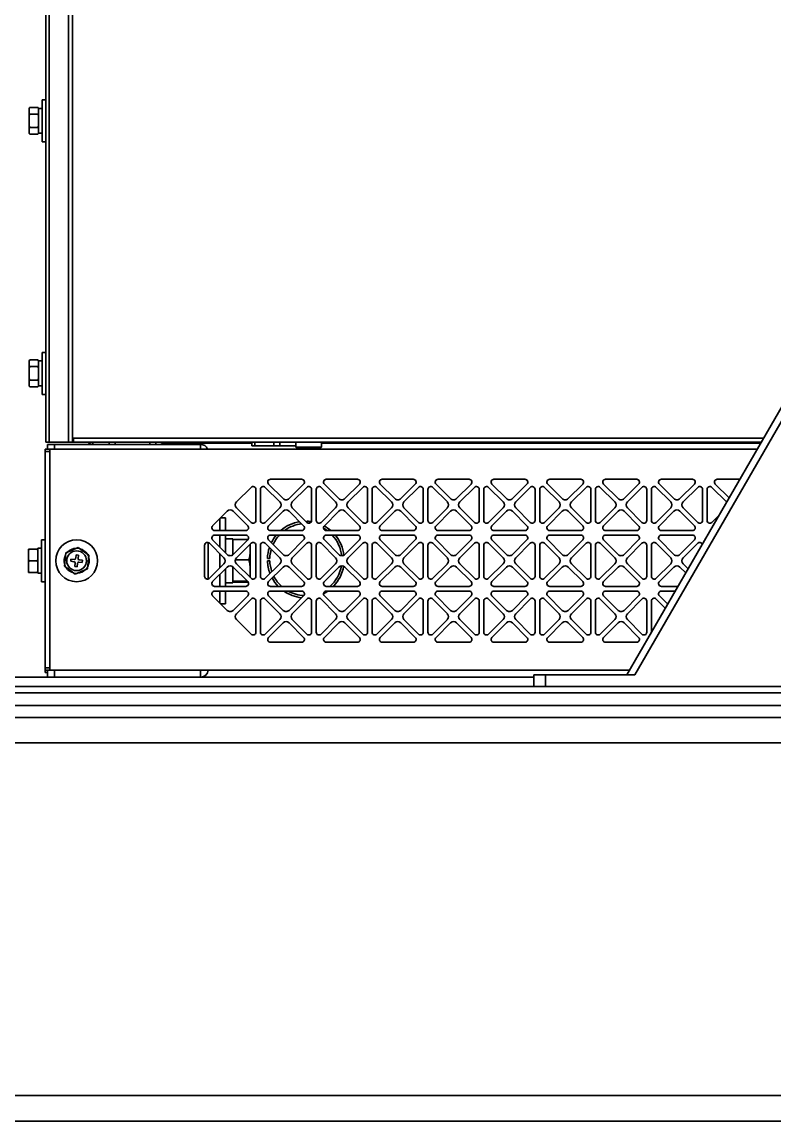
# Model space of a CAD drawing. Header units: millimetres. Extents: x 32496 to 166256, y 3504 to 23939.
# Drawn here: x 102213.8 to 102537, y 19902.3 to 20374.5 of the extents above; entities that cross this region are included whole.
import ezdxf

# ---------------------------------------------------------------- set-up
doc = ezdxf.new("R2010")
doc.units = ezdxf.units.MM
doc.layers.get('0').update_dxf_attribs({"lineweight": 35})

# ---------------------------------------------------------------- blocks, each defined once
blk = doc.blocks.new('8-1250')
at = {"linetype": 'Continuous'}
for p, q in [((2270.87, -34566.29), (2270.87, -32553.29)), ((2272.57, -32553.29), (2272.57, -34566.29)), ((2262.57, -33570.79), (2262.57, -34566.29)), ((3010.87, -33800.26), (2510.87, -34666.29)), ((3010.87, -33806.26), (2514.34, -34666.29)), ((2261.17, -34425.64), (2261.17, -34180.91)), ((2261.17, -34419.29), (2259.57, -34419.29)), ((2259.57, -34419.29), (2259.57, -34437.29)), ((2253.97, -34422.82), (2254.24, -34422.54)), ((2253.97, -34433.76), (2253.97, -34422.82)), ((2254.27, -34422.52), (2254.24, -34422.54)), ((2257.67, -34422.52), (2254.27, -34422.52)), ((2257.67, -34422.52), (2257.7, -34422.54)), ((2257.97, -34422.82), (2257.7, -34422.54)), ((2257.97, -34433.76), (2257.97, -34422.82)), ((2259.57, -34422.94), (2257.97, -34422.94)), ((2257.67, -34425.36), (2254.27, -34425.36)), ((2261.17, -34430.91), (2261.17, -34425.64)), ((2253.97, -34433.76), (2254.24, -34434.03)), ((2257.67, -34431.13), (2254.27, -34431.13)), ((2257.67, -34434.06), (2254.27, -34434.06)), ((2257.97, -34433.76), (2257.7, -34434.03)), ((2259.57, -34433.64), (2257.97, -34433.64)), ((2261.17, -34566.29), (2261.17, -34430.91)), ((2261.17, -34437.29), (2259.57, -34437.29)), ((2261.17, -34527.79), (2259.57, -34527.79)), ((2259.57, -34527.79), (2259.57, -34545.79)), ((2253.97, -34531.32), (2254.24, -34531.04)), ((2253.97, -34542.26), (2253.97, -34531.32)), ((2254.27, -34531.02), (2254.24, -34531.04)), ((2257.67, -34531.02), (2254.27, -34531.02)), ((2257.67, -34531.02), (2257.7, -34531.04)), ((2257.97, -34531.32), (2257.7, -34531.04)), ((2257.97, -34542.26), (2257.97, -34531.32)), ((2259.57, -34531.44), (2257.97, -34531.44)), ((2257.67, -34533.86), (2254.27, -34533.86)), ((2253.97, -34542.26), (2254.24, -34542.53)), ((2257.67, -34539.63), (2254.27, -34539.63)), ((2257.67, -34542.56), (2254.27, -34542.56)), ((2257.97, -34542.26), (2257.7, -34542.53)), ((2259.57, -34542.14), (2257.97, -34542.14)), ((2261.17, -34545.79), (2259.57, -34545.79)), ((2261.17, -34566.29), (2270.87, -34566.29)), ((2270.87, -34566.29), (2568.61, -34566.29)), ((2273.07, -34564.59), (2569.59, -34564.59)), ((2273.07, -34566.29), (2273.07, -34564.59)), ((2281.37, -34566.29), (2281.37, -34567.29)), ((2288.37, -34567.29), (2288.37, -34566.29)), ((2290.87, -34567.29), (2290.87, -34566.29)), ((2305.87, -34567.29), (2305.87, -34566.29)), ((2308.37, -34567.29), (2308.37, -34566.29)), ((2310.87, -34566.29), (2310.87, -34566.79)), ((2349.71, -34566.79), (2310.87, -34566.79)), ((2349.71, -34567.86), (2349.71, -34566.29)), ((2351.02, -34567.86), (2351.02, -34566.29)), ((2359.05, -34567.86), (2359.05, -34566.29)), ((2361.69, -34567.86), (2361.69, -34566.29)), ((2368.55, -34566.29), (2368.55, -34568.49)), ((2379.6, -34566.29), (2379.6, -34568.49)), ((2568.32, -34566.79), (2379.6, -34566.79)), ((2260.87, -34569.29), (2566.88, -34569.29)), ((2260.87, -34664.29), (2260.87, -34569.29)), ((2262.87, -34570.29), (2260.87, -34570.29)), ((2327.67, -34567.29), (2261.87, -34567.29)), ((2261.87, -34569.29), (2261.87, -34567.29)), ((2262.87, -34569.29), (2262.87, -34570.29)), ((2262.87, -34570.29), (2262.87, -34663.29)), ((2264.87, -34567.29), (2264.87, -34569.29)), ((2327.67, -34569.29), (2327.67, -34567.29)), ((2349.71, -34567.86), (2368.55, -34567.86)), ((2368.55, -34568.49), (2379.6, -34568.49)), ((2368.85, -34568.79), (2368.55, -34568.49)), ((2368.85, -34568.79), (2379.3, -34568.79)), ((2379.3, -34568.79), (2379.6, -34568.49)), ((2356.83, -34584.34), (2363.1, -34590.6)), ((2371.06, -34582.29), (2357.68, -34582.29)), ((2365.65, -34590.6), (2371.91, -34584.34)), ((2380.83, -34584.34), (2387.1, -34590.6)), ((2395.06, -34582.29), (2381.68, -34582.29)), ((2389.65, -34590.6), (2395.91, -34584.34)), ((2404.83, -34584.34), (2411.1, -34590.6)), ((2419.06, -34582.29), (2405.68, -34582.29)), ((2413.65, -34590.6), (2419.91, -34584.34)), ((2428.83, -34584.34), (2435.1, -34590.6)), ((2443.06, -34582.29), (2429.68, -34582.29)), ((2437.65, -34590.6), (2443.91, -34584.34)), ((2452.83, -34584.34), (2459.1, -34590.6)), ((2467.06, -34582.29), (2453.68, -34582.29)), ((2461.65, -34590.6), (2467.91, -34584.34)), ((2476.83, -34584.34), (2483.1, -34590.6)), ((2491.06, -34582.29), (2477.68, -34582.29)), ((2485.65, -34590.6), (2491.91, -34584.34)), ((2500.83, -34584.34), (2507.1, -34590.6)), ((2515.06, -34582.29), (2501.68, -34582.29)), ((2509.65, -34590.6), (2515.91, -34584.34)), ((2524.83, -34584.34), (2531.1, -34590.6)), ((2539.06, -34582.29), (2525.68, -34582.29)), ((2533.65, -34590.6), (2539.91, -34584.34)), ((2548.83, -34584.34), (2554.76, -34590.27)), ((2559.37, -34582.29), (2549.68, -34582.29)), ((2349.32, -34585.75), (2343.06, -34592.02)), ((2351.37, -34599.98), (2351.37, -34586.6)), ((2353.37, -34586.6), (2353.37, -34599.98)), ((2361.69, -34592.02), (2355.42, -34585.75)), ((2373.32, -34585.75), (2367.06, -34592.02)), ((2375.37, -34599.98), (2375.37, -34586.6)), ((2377.37, -34586.6), (2377.37, -34599.98)), ((2385.69, -34592.02), (2379.42, -34585.75)), ((2397.32, -34585.75), (2391.06, -34592.02)), ((2399.37, -34599.98), (2399.37, -34586.6)), ((2401.37, -34586.6), (2401.37, -34599.98)), ((2409.69, -34592.02), (2403.42, -34585.75)), ((2421.32, -34585.75), (2415.06, -34592.02)), ((2423.37, -34599.98), (2423.37, -34586.6)), ((2425.37, -34586.6), (2425.37, -34599.98)), ((2433.69, -34592.02), (2427.42, -34585.75)), ((2445.32, -34585.75), (2439.06, -34592.02)), ((2447.37, -34599.98), (2447.37, -34586.6)), ((2449.37, -34586.6), (2449.37, -34599.98)), ((2457.69, -34592.02), (2451.42, -34585.75)), ((2469.32, -34585.75), (2463.06, -34592.02)), ((2471.37, -34599.98), (2471.37, -34586.6)), ((2473.37, -34586.6), (2473.37, -34599.98)), ((2481.69, -34592.02), (2475.42, -34585.75)), ((2493.32, -34585.75), (2487.06, -34592.02)), ((2495.37, -34599.98), (2495.37, -34586.6)), ((2497.37, -34586.6), (2497.37, -34599.98)), ((2505.69, -34592.02), (2499.42, -34585.75)), ((2517.32, -34585.75), (2511.06, -34592.02)), ((2519.37, -34599.98), (2519.37, -34586.6)), ((2521.37, -34586.6), (2521.37, -34599.98)), ((2529.69, -34592.02), (2523.42, -34585.75)), ((2541.32, -34585.75), (2535.06, -34592.02)), ((2543.37, -34599.98), (2543.37, -34586.6)), ((2545.37, -34586.6), (2545.37, -34599.98)), ((2553.69, -34592.02), (2547.42, -34585.75)), ((2343.06, -34594.56), (2349.32, -34600.83)), ((2355.42, -34600.83), (2361.69, -34594.56)), ((2367.06, -34594.56), (2373.32, -34600.83)), ((2379.42, -34600.83), (2385.69, -34594.56)), ((2391.06, -34594.56), (2397.32, -34600.83)), ((2403.42, -34600.83), (2409.69, -34594.56)), ((2415.06, -34594.56), (2421.32, -34600.83)), ((2427.42, -34600.83), (2433.69, -34594.56)), ((2439.06, -34594.56), (2445.32, -34600.83)), ((2451.42, -34600.83), (2457.69, -34594.56)), ((2463.06, -34594.56), (2469.32, -34600.83)), ((2475.42, -34600.83), (2481.69, -34594.56)), ((2487.06, -34594.56), (2493.32, -34600.83)), ((2499.42, -34600.83), (2505.69, -34594.56)), ((2511.06, -34594.56), (2517.32, -34600.83)), ((2523.42, -34600.83), (2529.69, -34594.56)), ((2535.06, -34594.56), (2541.32, -34600.83)), ((2339.1, -34595.98), (2332.83, -34602.24)), ((2335.87, -34599.2), (2335.87, -34604.29)), ((2338.37, -34598.79), (2336.29, -34598.79)), ((2338.37, -34604.29), (2338.37, -34598.79)), ((2347.91, -34602.24), (2341.65, -34595.98)), ((2363.1, -34595.98), (2356.83, -34602.24)), ((2371.91, -34602.24), (2365.65, -34595.98)), ((2387.1, -34595.98), (2380.83, -34602.24)), ((2395.91, -34602.24), (2389.65, -34595.98)), ((2411.1, -34595.98), (2404.83, -34602.24)), ((2419.91, -34602.24), (2413.65, -34595.98)), ((2435.1, -34595.98), (2428.83, -34602.24)), ((2443.91, -34602.24), (2437.65, -34595.98)), ((2459.1, -34595.98), (2452.83, -34602.24)), ((2467.91, -34602.24), (2461.65, -34595.98)), ((2483.1, -34595.98), (2476.83, -34602.24)), ((2491.91, -34602.24), (2485.65, -34595.98)), ((2507.1, -34595.98), (2500.83, -34602.24)), ((2515.91, -34602.24), (2509.65, -34595.98)), ((2531.1, -34595.98), (2524.83, -34602.24)), ((2539.91, -34602.24), (2533.65, -34595.98)), ((2547.42, -34600.83), (2550.37, -34597.88)), ((2333.68, -34604.29), (2347.06, -34604.29)), ((2357.68, -34604.29), (2371.06, -34604.29)), ((2373.37, -34600.3), (2373.37, -34600.87)), ((2381.68, -34604.29), (2395.06, -34604.29)), ((2405.68, -34604.29), (2419.06, -34604.29)), ((2429.68, -34604.29), (2443.06, -34604.29)), ((2453.68, -34604.29), (2467.06, -34604.29)), ((2477.68, -34604.29), (2491.06, -34604.29)), ((2501.68, -34604.29), (2515.06, -34604.29)), ((2525.68, -34604.29), (2539.06, -34604.29)), ((2260.87, -34608.29), (2259.27, -34608.29)), ((2259.27, -34608.29), (2259.27, -34626.29)), ((2332.83, -34608.34), (2339.1, -34614.6)), ((2347.06, -34606.29), (2333.68, -34606.29)), ((2335.87, -34606.29), (2335.87, -34611.37)), ((2338.37, -34613.87), (2338.37, -34606.29)), ((2338.37, -34607.84), (2341.47, -34607.84)), ((2341.47, -34608.09), (2341.47, -34607.84)), ((2348.1, -34608.09), (2341.47, -34608.09)), ((2341.47, -34608.09), (2341.47, -34610.06)), ((2341.65, -34614.6), (2347.91, -34608.34)), ((2356.83, -34608.34), (2363.1, -34614.6)), ((2371.06, -34606.29), (2357.68, -34606.29)), ((2365.65, -34614.6), (2371.91, -34608.34)), ((2380.83, -34608.34), (2387.1, -34614.6)), ((2395.06, -34606.29), (2381.68, -34606.29)), ((2389.65, -34614.6), (2395.91, -34608.34)), ((2404.83, -34608.34), (2411.1, -34614.6)), ((2419.06, -34606.29), (2405.68, -34606.29)), ((2413.65, -34614.6), (2419.91, -34608.34)), ((2428.83, -34608.34), (2435.1, -34614.6)), ((2443.06, -34606.29), (2429.68, -34606.29)), ((2437.65, -34614.6), (2443.91, -34608.34)), ((2452.83, -34608.34), (2459.1, -34614.6)), ((2467.06, -34606.29), (2453.68, -34606.29)), ((2461.65, -34614.6), (2467.91, -34608.34)), ((2476.83, -34608.34), (2483.1, -34614.6)), ((2491.06, -34606.29), (2477.68, -34606.29)), ((2485.65, -34614.6), (2491.91, -34608.34)), ((2500.83, -34608.34), (2507.1, -34614.6)), ((2515.06, -34606.29), (2501.68, -34606.29)), ((2509.65, -34614.6), (2515.91, -34608.34)), ((2524.83, -34608.34), (2531.1, -34614.6)), ((2539.06, -34606.29), (2525.68, -34606.29)), ((2533.65, -34614.6), (2539.91, -34608.34)), ((2253.67, -34612.25), (2253.67, -34612.29)), ((2253.67, -34612.29), (2253.97, -34612.29)), ((2253.67, -34622.29), (2253.67, -34612.29)), ((2257.37, -34612.24), (2253.97, -34612.24)), ((2257.37, -34612.29), (2253.97, -34612.29)), ((2257.67, -34612.29), (2257.37, -34612.29)), ((2259.27, -34611.94), (2257.67, -34611.94)), ((2257.67, -34622.64), (2257.67, -34611.94)), ((2269.09, -34619.63), (2269.71, -34613.89)), ((2269.71, -34613.89), (2274.99, -34611.55)), ((2274.99, -34611.55), (2279.65, -34614.95)), ((2329.37, -34610.6), (2329.37, -34623.98)), ((2330.87, -34609.45), (2330.87, -34625.13)), ((2337.69, -34616.02), (2331.42, -34609.75)), ((2341.47, -34614.74), (2341.47, -34610.06)), ((2349.32, -34609.75), (2343.06, -34616.02)), ((2348.97, -34624.47), (2348.97, -34610.1)), ((2351.37, -34623.98), (2351.37, -34610.6)), ((2353.37, -34610.6), (2353.37, -34623.98)), ((2361.69, -34616.02), (2355.42, -34609.75)), ((2373.32, -34609.75), (2367.06, -34616.02)), ((2375.37, -34623.98), (2375.37, -34610.6)), ((2377.37, -34610.6), (2377.37, -34623.98)), ((2385.69, -34616.02), (2379.42, -34609.75)), ((2397.32, -34609.75), (2391.06, -34616.02)), ((2399.37, -34623.98), (2399.37, -34610.6)), ((2401.37, -34610.6), (2401.37, -34623.98)), ((2409.69, -34616.02), (2403.42, -34609.75)), ((2421.32, -34609.75), (2415.06, -34616.02)), ((2423.37, -34623.98), (2423.37, -34610.6)), ((2425.37, -34610.6), (2425.37, -34623.98)), ((2433.69, -34616.02), (2427.42, -34609.75)), ((2445.32, -34609.75), (2439.06, -34616.02)), ((2447.37, -34623.98), (2447.37, -34610.6)), ((2449.37, -34610.6), (2449.37, -34623.98)), ((2457.69, -34616.02), (2451.42, -34609.75)), ((2469.32, -34609.75), (2463.06, -34616.02)), ((2471.37, -34623.98), (2471.37, -34610.6)), ((2473.37, -34610.6), (2473.37, -34623.98)), ((2481.69, -34616.02), (2475.42, -34609.75)), ((2493.32, -34609.75), (2487.06, -34616.02)), ((2495.37, -34623.98), (2495.37, -34610.6)), ((2497.37, -34610.6), (2497.37, -34623.98)), ((2505.69, -34616.02), (2499.42, -34609.75)), ((2517.32, -34609.75), (2511.06, -34616.02)), ((2519.37, -34623.98), (2519.37, -34610.6)), ((2521.37, -34610.6), (2521.37, -34623.98)), ((2529.69, -34616.02), (2523.42, -34609.75)), ((2541.32, -34609.75), (2535.06, -34616.02)), ((2257.37, -34617.29), (2253.97, -34617.29)), ((2271.83, -34617.52), (2271.94, -34616.53)), ((2273.32, -34617.68), (2271.83, -34617.52)), ((2271.94, -34616.53), (2273.43, -34616.69)), ((2273.61, -34619.72), (2273.77, -34618.23)), ((2273.98, -34616.24), (2274.14, -34614.75)), ((2274.14, -34614.75), (2275.14, -34614.86)), ((2274.76, -34618.34), (2274.6, -34619.83)), ((2275.14, -34614.86), (2274.98, -34616.35)), ((2276.8, -34618.05), (2275.31, -34617.89)), ((2275.42, -34616.9), (2276.91, -34617.06)), ((2276.91, -34617.06), (2276.8, -34618.05)), ((2279.04, -34620.69), (2279.65, -34614.95)), ((2331.42, -34624.83), (2337.69, -34618.56)), ((2335.87, -34614.2), (2335.87, -34620.37)), ((2348.47, -34616.87), (2342.59, -34616.87)), ((2343.06, -34618.56), (2349.32, -34624.83)), ((2355.42, -34624.83), (2361.69, -34618.56)), ((2356.38, -34616.29), (2357.38, -34616.29)), ((2357.38, -34617.29), (2356.38, -34617.29)), ((2367.06, -34618.56), (2373.32, -34624.83)), ((2379.42, -34624.83), (2385.69, -34618.56)), ((2391.06, -34618.56), (2397.32, -34624.83)), ((2403.42, -34624.83), (2409.69, -34618.56)), ((2415.06, -34618.56), (2421.32, -34624.83)), ((2427.42, -34624.83), (2433.69, -34618.56)), ((2439.06, -34618.56), (2445.32, -34624.83)), ((2451.42, -34624.83), (2457.69, -34618.56)), ((2463.06, -34618.56), (2469.32, -34624.83)), ((2475.42, -34624.83), (2481.69, -34618.56)), ((2487.06, -34618.56), (2493.32, -34624.83)), ((2499.42, -34624.83), (2505.69, -34618.56)), ((2511.06, -34618.56), (2517.32, -34624.83)), ((2523.42, -34624.83), (2529.69, -34618.56)), ((2535.06, -34618.56), (2537.19, -34620.7)), ((2253.97, -34622.29), (2253.67, -34622.29)), ((2253.67, -34622.29), (2253.67, -34622.33)), ((2253.94, -34622.29), (2253.95, -34622.3)), ((2253.94, -34622.29), (2253.95, -34622.3)), ((2257.37, -34622.29), (2253.97, -34622.29)), ((2257.37, -34622.34), (2253.97, -34622.34)), ((2257.37, -34622.29), (2257.67, -34622.29)), ((2257.4, -34622.29), (2257.39, -34622.3)), ((2257.4, -34622.29), (2257.39, -34622.3)), ((2259.27, -34622.64), (2257.67, -34622.64)), ((2273.76, -34623.03), (2269.09, -34619.63)), ((2274.6, -34619.83), (2273.61, -34619.72)), ((2279.04, -34620.69), (2273.76, -34623.03)), ((2339.1, -34619.98), (2332.83, -34626.24)), ((2335.87, -34623.2), (2335.87, -34628.29)), ((2338.37, -34628.29), (2338.37, -34620.7)), ((2341.47, -34623.98), (2341.47, -34619.83)), ((2347.91, -34626.24), (2341.65, -34619.98)), ((2363.1, -34619.98), (2356.83, -34626.24)), ((2371.91, -34626.24), (2365.65, -34619.98)), ((2387.1, -34619.98), (2380.83, -34626.24)), ((2395.91, -34626.24), (2389.65, -34619.98)), ((2411.1, -34619.98), (2404.83, -34626.24)), ((2419.91, -34626.24), (2413.65, -34619.98)), ((2435.1, -34619.98), (2428.83, -34626.24)), ((2443.91, -34626.24), (2437.65, -34619.98)), ((2459.1, -34619.98), (2452.83, -34626.24)), ((2467.91, -34626.24), (2461.65, -34619.98)), ((2483.1, -34619.98), (2476.83, -34626.24)), ((2491.91, -34626.24), (2485.65, -34619.98)), ((2507.1, -34619.98), (2500.83, -34626.24)), ((2515.91, -34626.24), (2509.65, -34619.98)), ((2531.1, -34619.98), (2524.83, -34626.24)), ((2536.16, -34622.49), (2533.65, -34619.98)), ((2260.87, -34626.29), (2259.27, -34626.29)), ((2338.37, -34626.74), (2341.47, -34626.74)), ((2341.47, -34626.17), (2341.47, -34623.98)), ((2347.74, -34626.07), (2341.47, -34626.07)), ((2341.47, -34626.74), (2341.47, -34626.17)), ((2348.1, -34626.49), (2341.47, -34626.49)), ((2332.83, -34632.34), (2339.1, -34638.6)), ((2333.68, -34628.29), (2347.06, -34628.29)), ((2347.06, -34630.29), (2333.68, -34630.29)), ((2335.87, -34630.29), (2335.87, -34635.37)), ((2338.37, -34635.79), (2338.37, -34630.29)), ((2341.65, -34638.6), (2347.91, -34632.34)), ((2356.83, -34632.34), (2363.1, -34638.6)), ((2357.68, -34628.29), (2371.06, -34628.29)), ((2371.06, -34630.29), (2357.68, -34630.29)), ((2365.65, -34638.6), (2371.91, -34632.34)), ((2380.83, -34632.34), (2387.1, -34638.6)), ((2381.68, -34628.29), (2395.06, -34628.29)), ((2395.06, -34630.29), (2381.68, -34630.29)), ((2389.65, -34638.6), (2395.91, -34632.34)), ((2404.83, -34632.34), (2411.1, -34638.6)), ((2405.68, -34628.29), (2419.06, -34628.29)), ((2419.06, -34630.29), (2405.68, -34630.29)), ((2413.65, -34638.6), (2419.91, -34632.34)), ((2428.83, -34632.34), (2435.1, -34638.6)), ((2429.68, -34628.29), (2443.06, -34628.29)), ((2443.06, -34630.29), (2429.68, -34630.29)), ((2437.65, -34638.6), (2443.91, -34632.34)), ((2452.83, -34632.34), (2459.1, -34638.6)), ((2453.68, -34628.29), (2467.06, -34628.29)), ((2467.06, -34630.29), (2453.68, -34630.29)), ((2461.65, -34638.6), (2467.91, -34632.34)), ((2476.83, -34632.34), (2483.1, -34638.6)), ((2477.68, -34628.29), (2491.06, -34628.29)), ((2491.06, -34630.29), (2477.68, -34630.29)), ((2485.65, -34638.6), (2491.91, -34632.34)), ((2500.83, -34632.34), (2507.1, -34638.6)), ((2501.68, -34628.29), (2515.06, -34628.29)), ((2515.06, -34630.29), (2501.68, -34630.29)), ((2509.65, -34638.6), (2515.91, -34632.34)), ((2524.83, -34632.34), (2528.41, -34635.91)), ((2525.68, -34628.29), (2532.81, -34628.29)), ((2531.66, -34630.29), (2525.68, -34630.29)), ((2338.37, -34635.79), (2336.29, -34635.79)), ((2349.32, -34633.75), (2343.06, -34640.02)), ((2351.37, -34647.98), (2351.37, -34634.6)), ((2353.37, -34634.6), (2353.37, -34647.98)), ((2361.69, -34640.02), (2355.42, -34633.75)), ((2373.32, -34633.75), (2367.06, -34640.02)), ((2375.37, -34647.98), (2375.37, -34634.6)), ((2377.37, -34634.6), (2377.37, -34647.98)), ((2385.69, -34640.02), (2379.42, -34633.75)), ((2397.32, -34633.75), (2391.06, -34640.02)), ((2399.37, -34647.98), (2399.37, -34634.6)), ((2401.37, -34634.6), (2401.37, -34647.98)), ((2409.69, -34640.02), (2403.42, -34633.75)), ((2421.32, -34633.75), (2415.06, -34640.02)), ((2423.37, -34647.98), (2423.37, -34634.6)), ((2425.37, -34634.6), (2425.37, -34647.98)), ((2433.69, -34640.02), (2427.42, -34633.75)), ((2445.32, -34633.75), (2439.06, -34640.02)), ((2447.37, -34647.98), (2447.37, -34634.6)), ((2449.37, -34634.6), (2449.37, -34647.98)), ((2457.69, -34640.02), (2451.42, -34633.75)), ((2469.32, -34633.75), (2463.06, -34640.02)), ((2471.37, -34647.98), (2471.37, -34634.6)), ((2473.37, -34634.6), (2473.37, -34647.98)), ((2481.69, -34640.02), (2475.42, -34633.75)), ((2493.32, -34633.75), (2487.06, -34640.02)), ((2495.37, -34647.98), (2495.37, -34634.6)), ((2497.37, -34634.6), (2497.37, -34647.98)), ((2505.69, -34640.02), (2499.42, -34633.75)), ((2517.32, -34633.75), (2511.06, -34640.02)), ((2519.37, -34647.98), (2519.37, -34634.6)), ((2521.37, -34634.6), (2521.37, -34647.98)), ((2527.37, -34637.71), (2523.42, -34633.75)), ((2343.06, -34642.56), (2349.32, -34648.83)), ((2355.42, -34648.83), (2361.69, -34642.56)), ((2363.1, -34643.98), (2356.83, -34650.24)), ((2371.91, -34650.24), (2365.65, -34643.98)), ((2367.06, -34642.56), (2373.32, -34648.83)), ((2379.42, -34648.83), (2385.69, -34642.56)), ((2387.1, -34643.98), (2380.83, -34650.24)), ((2395.91, -34650.24), (2389.65, -34643.98)), ((2391.06, -34642.56), (2397.32, -34648.83)), ((2403.42, -34648.83), (2409.69, -34642.56)), ((2411.1, -34643.98), (2404.83, -34650.24)), ((2419.91, -34650.24), (2413.65, -34643.98)), ((2415.06, -34642.56), (2421.32, -34648.83)), ((2427.42, -34648.83), (2433.69, -34642.56)), ((2435.1, -34643.98), (2428.83, -34650.24)), ((2443.91, -34650.24), (2437.65, -34643.98)), ((2439.06, -34642.56), (2445.32, -34648.83)), ((2451.42, -34648.83), (2457.69, -34642.56)), ((2459.1, -34643.98), (2452.83, -34650.24)), ((2467.91, -34650.24), (2461.65, -34643.98)), ((2463.06, -34642.56), (2469.32, -34648.83)), ((2475.42, -34648.83), (2481.69, -34642.56)), ((2483.1, -34643.98), (2476.83, -34650.24)), ((2491.91, -34650.24), (2485.65, -34643.98)), ((2487.06, -34642.56), (2493.32, -34648.83)), ((2499.42, -34648.83), (2505.69, -34642.56)), ((2507.1, -34643.98), (2500.83, -34650.24)), ((2515.91, -34650.24), (2509.65, -34643.98)), ((2511.06, -34642.56), (2517.32, -34648.83)), ((2357.68, -34652.29), (2371.06, -34652.29)), ((2381.68, -34652.29), (2395.06, -34652.29)), ((2405.68, -34652.29), (2419.06, -34652.29)), ((2429.68, -34652.29), (2443.06, -34652.29)), ((2453.68, -34652.29), (2467.06, -34652.29)), ((2477.68, -34652.29), (2491.06, -34652.29)), ((2501.68, -34652.29), (2515.06, -34652.29)), ((2260.87, -34663.29), (2262.87, -34663.29)), ((2260.87, -34664.29), (2512.03, -34664.29)), ((2260.87, -34664.29), (2260.87, -34665.29)), ((2261.87, -34665.29), (2260.87, -34665.29)), ((2261.87, -34664.88), (2261.87, -34664.29)), ((2261.87, -34667.29), (2261.87, -34664.88)), ((2262.87, -34663.29), (2262.87, -34664.29)), ((2264.87, -34664.29), (2264.87, -34667.29)), ((2327.67, -34664.29), (2327.67, -34667.29)), ((2470.87, -34667.29), (2055.87, -34667.29)), ((2470.87, -34666.29), (2514.34, -34666.29)), ((2470.87, -34671.29), (2470.87, -34666.29)), ((2475.87, -34671.29), (2475.87, -34666.29)), ((3761.37, -34674.01), (-7907.13, -34674.01)), ((2475.87, -34671.29), (2055.87, -34671.29)), ((2666.34, -34671.29), (2470.87, -34671.29)), ((3761.37, -34679.48), (-7907.13, -34679.48)), ((3115.87, -34684.6), (-7857.13, -34684.6)), ((3115.87, -34695.54), (-7857.13, -34695.54)), ((4052.87, -34847.03), (-7783.13, -34847.03)), ((4052.87, -34857.98), (-7783.13, -34857.98))]:
    blk.add_line(p, q, dxfattribs=at)
for radius in [9, 4.25]:
    blk.add_circle((2274.37, -34617.29), radius, dxfattribs=at)
for centre, radius, start, end in [((2256.79, -34431.47), 3.61, 218.7103, 219.1339), ((2258.11, -34430.28), 5.39, 224.1246, 224.5652), ((2253.84, -34430.28), 5.38, 315.4348, 315.8754), ((2255.16, -34431.47), 3.61, 320.8641, 321.2897), ((2256.79, -34539.97), 3.61, 218.7103, 219.1339), ((2258.11, -34538.78), 5.39, 224.1246, 224.5652), ((2253.84, -34538.78), 5.38, 315.4348, 315.8754), ((2255.16, -34539.97), 3.61, 320.8641, 321.2897), ((2281.37, -34564.29), 3, 222.2942, 270), ((2327.67, -34570.49), 3.2, 22.1477, 90), ((2350.17, -34586.6), 1.2, 0, 135), ((2354.57, -34586.6), 1.2, 45, 180), ((2357.68, -34583.49), 1.2, 90, 225), ((2371.06, -34583.49), 1.2, 315, 90), ((2374.17, -34586.6), 1.2, 0, 135), ((2378.57, -34586.6), 1.2, 45, 180), ((2381.68, -34583.49), 1.2, 90, 225), ((2395.06, -34583.49), 1.2, 315, 90), ((2398.17, -34586.6), 1.2, 0, 135), ((2402.57, -34586.6), 1.2, 45, 180), ((2405.68, -34583.49), 1.2, 90, 225), ((2419.06, -34583.49), 1.2, 315, 90), ((2422.17, -34586.6), 1.2, 0, 135), ((2426.57, -34586.6), 1.2, 45, 180), ((2429.68, -34583.49), 1.2, 90, 225), ((2443.06, -34583.49), 1.2, 315, 90), ((2446.17, -34586.6), 1.2, 0, 135), ((2450.57, -34586.6), 1.2, 45, 180), ((2453.68, -34583.49), 1.2, 90, 225), ((2467.06, -34583.49), 1.2, 315, 90), ((2470.17, -34586.6), 1.2, 0, 135), ((2474.57, -34586.6), 1.2, 45, 180), ((2477.68, -34583.49), 1.2, 90, 225), ((2491.06, -34583.49), 1.2, 315, 90), ((2494.17, -34586.6), 1.2, 0, 135), ((2498.57, -34586.6), 1.2, 45, 180), ((2501.68, -34583.49), 1.2, 90, 225), ((2515.06, -34583.49), 1.2, 315, 90), ((2518.17, -34586.6), 1.2, 0, 135), ((2522.57, -34586.6), 1.2, 45, 180), ((2525.68, -34583.49), 1.2, 90, 225), ((2539.06, -34583.49), 1.2, 315, 90), ((2542.17, -34586.6), 1.2, 0, 135), ((2546.57, -34586.6), 1.2, 45, 180), ((2549.68, -34583.49), 1.2, 90, 225), ((2344.33, -34593.29), 1.8, 135, 225), ((2360.41, -34593.29), 1.8, 315, 45), ((2364.37, -34589.33), 1.8, 225, 315), ((2368.33, -34593.29), 1.8, 135, 225), ((2384.41, -34593.29), 1.8, 315, 45), ((2388.37, -34589.33), 1.8, 225, 315), ((2392.33, -34593.29), 1.8, 135, 225), ((2408.41, -34593.29), 1.8, 315, 45), ((2412.37, -34589.33), 1.8, 225, 315), ((2416.33, -34593.29), 1.8, 135, 225), ((2432.41, -34593.29), 1.8, 315, 45), ((2436.37, -34589.33), 1.8, 225, 315), ((2440.33, -34593.29), 1.8, 135, 225), ((2456.41, -34593.29), 1.8, 315, 45), ((2460.37, -34589.33), 1.8, 225, 315), ((2464.33, -34593.29), 1.8, 135, 225), ((2480.41, -34593.29), 1.8, 315, 45), ((2484.37, -34589.33), 1.8, 225, 315), ((2488.33, -34593.29), 1.8, 135, 225), ((2504.41, -34593.29), 1.8, 315, 45), ((2508.37, -34589.33), 1.8, 225, 315), ((2512.33, -34593.29), 1.8, 135, 225), ((2528.41, -34593.29), 1.8, 315, 45), ((2532.37, -34589.33), 1.8, 225, 315), ((2536.33, -34593.29), 1.8, 135, 225), ((2340.37, -34597.25), 1.8, 45, 135), ((2364.37, -34597.25), 1.8, 45, 135), ((2388.37, -34597.25), 1.8, 45, 135), ((2412.37, -34597.25), 1.8, 45, 135), ((2436.37, -34597.25), 1.8, 45, 135), ((2460.37, -34597.25), 1.8, 45, 135), ((2484.37, -34597.25), 1.8, 45, 135), ((2508.37, -34597.25), 1.8, 45, 135), ((2532.37, -34597.25), 1.8, 45, 135), ((2333.68, -34603.09), 1.2, 135, 270), ((2347.06, -34603.09), 1.2, 270, 45), ((2350.17, -34599.98), 1.2, 225, 0), ((2354.57, -34599.98), 1.2, 180, 315), ((2357.68, -34603.09), 1.2, 135, 270), ((2372.87, -34616.79), 16.5, 99.3509, 130.6683), ((2372.87, -34616.79), 15.5, 96.6565, 126.1377), ((2371.06, -34603.09), 1.2, 270, 45), ((2374.17, -34599.98), 1.2, 225, 0), ((2372.87, -34616.79), 16.5, 81.6555, 88.2635), ((2378.57, -34599.98), 1.2, 180, 315), ((2381.68, -34603.09), 1.2, 135, 270), ((2372.87, -34616.79), 15.5, 53.8624, 60.4118), ((2372.87, -34616.79), 16.5, 49.3326, 61.3742), ((2395.06, -34603.09), 1.2, 270, 45), ((2398.17, -34599.98), 1.2, 225, 0), ((2402.57, -34599.98), 1.2, 180, 315), ((2405.68, -34603.09), 1.2, 135, 270), ((2419.06, -34603.09), 1.2, 270, 45), ((2422.17, -34599.98), 1.2, 225, 0), ((2426.57, -34599.98), 1.2, 180, 315), ((2429.68, -34603.09), 1.2, 135, 270), ((2443.06, -34603.09), 1.2, 270, 45), ((2446.17, -34599.98), 1.2, 225, 0), ((2450.57, -34599.98), 1.2, 180, 315), ((2453.68, -34603.09), 1.2, 135, 270), ((2467.06, -34603.09), 1.2, 270, 45), ((2470.17, -34599.98), 1.2, 225, 0), ((2474.57, -34599.98), 1.2, 180, 315), ((2477.68, -34603.09), 1.2, 135, 270), ((2491.06, -34603.09), 1.2, 270, 45), ((2494.17, -34599.98), 1.2, 225, 0), ((2498.57, -34599.98), 1.2, 180, 315), ((2501.68, -34603.09), 1.2, 135, 270), ((2515.06, -34603.09), 1.2, 270, 45), ((2518.17, -34599.98), 1.2, 225, 0), ((2522.57, -34599.98), 1.2, 180, 315), ((2525.68, -34603.09), 1.2, 135, 270), ((2539.06, -34603.09), 1.2, 270, 45), ((2542.17, -34599.98), 1.2, 225, 0), ((2546.57, -34599.98), 1.2, 180, 315), ((2333.68, -34607.49), 1.2, 90, 225), ((2347.06, -34607.49), 1.2, 315, 90), ((2357.68, -34607.49), 1.2, 90, 225), ((2372.87, -34616.79), 16.5, 140.4498, 153.9785), ((2372.87, -34616.79), 15.5, 137.2859, 155.2721), ((2371.06, -34607.49), 1.2, 315, 90), ((2381.68, -34607.49), 1.2, 90, 225), ((2372.87, -34616.79), 15.5, 6.1975, 42.7133), ((2372.87, -34616.79), 16.5, 6.6065, 39.5497), ((2395.06, -34607.49), 1.2, 315, 90), ((2405.68, -34607.49), 1.2, 90, 225), ((2419.06, -34607.49), 1.2, 315, 90), ((2429.68, -34607.49), 1.2, 90, 225), ((2443.06, -34607.49), 1.2, 315, 90), ((2453.68, -34607.49), 1.2, 90, 225), ((2467.06, -34607.49), 1.2, 315, 90), ((2477.68, -34607.49), 1.2, 90, 225), ((2491.06, -34607.49), 1.2, 315, 90), ((2501.68, -34607.49), 1.2, 90, 225), ((2515.06, -34607.49), 1.2, 315, 90), ((2525.68, -34607.49), 1.2, 90, 225), ((2539.06, -34607.49), 1.2, 315, 90), ((2274.37, -34617.29), 5.47, 137.9086, 149.8935), ((2274.37, -34617.29), 5.35, 93.0614, 134.7408), ((2274.37, -34617.29), 5.47, 77.9086, 89.8935), ((2274.37, -34617.29), 5.35, 33.0614, 74.7408), ((2330.57, -34610.6), 1.2, 45, 180), ((2350.17, -34610.6), 1.2, 0, 135), ((2354.57, -34610.6), 1.2, 45, 180), ((2372.87, -34616.79), 16.5, 161.5407, 178.2635), ((2372.87, -34616.79), 15.5, 163.4078, 178.1514), ((2374.17, -34610.6), 1.2, 0, 135), ((2378.57, -34610.6), 1.2, 45, 180), ((2398.17, -34610.6), 1.2, 0, 135), ((2402.57, -34610.6), 1.2, 45, 180), ((2422.17, -34610.6), 1.2, 0, 135), ((2426.57, -34610.6), 1.2, 45, 180), ((2446.17, -34610.6), 1.2, 0, 135), ((2450.57, -34610.6), 1.2, 45, 180), ((2470.17, -34610.6), 1.2, 0, 135), ((2474.57, -34610.6), 1.2, 45, 180), ((2494.17, -34610.6), 1.2, 0, 135), ((2498.57, -34610.6), 1.2, 45, 180), ((2518.17, -34610.6), 1.2, 0, 135), ((2522.57, -34610.6), 1.2, 45, 180), ((2542.17, -34610.6), 1.2, 21.8859, 135), ((2274.37, -34617.29), 5.35, 153.0614, 194.7408), ((2273.27, -34618.18), 0.5, 353.9011, 83.9011), ((2273.48, -34616.19), 0.5, 263.9011, 353.9011), ((2275.26, -34618.39), 0.5, 83.9011, 173.9011), ((2275.47, -34616.4), 0.5, 173.9011, 263.9011), ((2274.37, -34617.29), 5.47, 17.9086, 29.8935), ((2274.37, -34617.29), 5.35, 333.0614, 14.7408), ((2336.41, -34617.29), 1.8, 315, 45), ((2340.37, -34613.33), 1.8, 225, 315), ((2344.33, -34617.29), 1.8, 135, 225), ((2372.87, -34616.79), 16.5, 181.7365, 201.1879), ((2372.87, -34616.79), 15.5, 181.8486, 199.5482), ((2360.41, -34617.29), 1.8, 315, 45), ((2364.37, -34613.33), 1.8, 225, 315), ((2368.33, -34617.29), 1.8, 135, 225), ((2384.41, -34617.29), 1.8, 315, 45), ((2388.37, -34613.33), 1.8, 225, 315), ((2392.33, -34617.29), 1.8, 135, 225), ((2408.41, -34617.29), 1.8, 315, 45), ((2412.37, -34613.33), 1.8, 225, 315), ((2416.33, -34617.29), 1.8, 135, 225), ((2432.41, -34617.29), 1.8, 315, 45), ((2436.37, -34613.33), 1.8, 225, 315), ((2440.33, -34617.29), 1.8, 135, 225), ((2456.41, -34617.29), 1.8, 315, 45), ((2460.37, -34613.33), 1.8, 225, 315), ((2464.33, -34617.29), 1.8, 135, 225), ((2480.41, -34617.29), 1.8, 315, 45), ((2484.37, -34613.33), 1.8, 225, 315), ((2488.33, -34617.29), 1.8, 135, 225), ((2504.41, -34617.29), 1.8, 315, 45), ((2508.37, -34613.33), 1.8, 225, 315), ((2512.33, -34617.29), 1.8, 135, 225), ((2528.41, -34617.29), 1.8, 315, 45), ((2532.37, -34613.33), 1.8, 225, 315), ((2536.33, -34617.29), 1.8, 135, 225), ((2261.48, -34617.96), 8.69, 209.9724, 210.2609), ((2249.87, -34617.96), 8.69, 329.7391, 330.0276), ((2274.37, -34617.29), 5.47, 197.9086, 209.8935), ((2274.37, -34617.29), 5.35, 213.0614, 254.7408), ((2274.37, -34617.29), 5.47, 257.9086, 269.8935), ((2274.37, -34617.29), 5.35, 273.0614, 314.7408), ((2274.37, -34617.29), 5.47, 317.9086, 329.8935), ((2340.37, -34621.25), 1.8, 45, 135), ((2364.37, -34621.25), 1.8, 45, 135), ((2372.87, -34616.79), 15.5, 312.0115, 350.0123), ((2372.87, -34616.79), 16.5, 315.7805, 350.1391), ((2388.37, -34621.25), 1.8, 45, 135), ((2412.37, -34621.25), 1.8, 45, 135), ((2436.37, -34621.25), 1.8, 45, 135), ((2460.37, -34621.25), 1.8, 45, 135), ((2484.37, -34621.25), 1.8, 45, 135), ((2508.37, -34621.25), 1.8, 45, 135), ((2532.37, -34621.25), 1.8, 45, 135), ((2330.57, -34623.98), 1.2, 180, 315), ((2333.68, -34627.09), 1.2, 135, 270), ((2347.06, -34627.09), 1.2, 270, 45), ((2350.17, -34623.98), 1.2, 225, 0), ((2354.57, -34623.98), 1.2, 180, 315), ((2357.68, -34627.09), 1.2, 135, 270), ((2372.87, -34616.79), 16.5, 208.5838, 224.2208), ((2372.87, -34616.79), 15.5, 207.5014, 227.9882), ((2371.06, -34627.09), 1.2, 270, 45), ((2374.17, -34623.98), 1.2, 225, 0), ((2378.57, -34623.98), 1.2, 180, 315), ((2381.68, -34627.09), 1.2, 135, 270), ((2395.06, -34627.09), 1.2, 270, 45), ((2398.17, -34623.98), 1.2, 225, 0), ((2402.57, -34623.98), 1.2, 180, 315), ((2405.68, -34627.09), 1.2, 135, 270), ((2419.06, -34627.09), 1.2, 270, 45), ((2422.17, -34623.98), 1.2, 225, 0), ((2426.57, -34623.98), 1.2, 180, 315), ((2429.68, -34627.09), 1.2, 135, 270), ((2443.06, -34627.09), 1.2, 270, 45), ((2446.17, -34623.98), 1.2, 225, 0), ((2450.57, -34623.98), 1.2, 180, 315), ((2453.68, -34627.09), 1.2, 135, 270), ((2467.06, -34627.09), 1.2, 270, 45), ((2470.17, -34623.98), 1.2, 225, 0), ((2474.57, -34623.98), 1.2, 180, 315), ((2477.68, -34627.09), 1.2, 135, 270), ((2491.06, -34627.09), 1.2, 270, 45), ((2494.17, -34623.98), 1.2, 225, 0), ((2498.57, -34623.98), 1.2, 180, 315), ((2501.68, -34627.09), 1.2, 135, 270), ((2515.06, -34627.09), 1.2, 270, 45), ((2518.17, -34623.98), 1.2, 225, 0), ((2522.57, -34623.98), 1.2, 180, 315), ((2525.68, -34627.09), 1.2, 135, 270), ((2333.68, -34631.49), 1.2, 90, 225), ((2347.06, -34631.49), 1.2, 315, 90), ((2357.68, -34631.49), 1.2, 90, 225), ((2372.87, -34616.79), 16.5, 235.0154, 263.7378), ((2372.87, -34616.79), 15.5, 240.7177, 266.6995), ((2371.06, -34631.49), 1.2, 315, 90), ((2381.68, -34631.49), 1.2, 90, 225), ((2372.87, -34616.79), 16.5, 297.5078, 304.9849), ((2395.06, -34631.49), 1.2, 315, 90), ((2405.68, -34631.49), 1.2, 90, 225), ((2419.06, -34631.49), 1.2, 315, 90), ((2429.68, -34631.49), 1.2, 90, 225), ((2443.06, -34631.49), 1.2, 315, 90), ((2453.68, -34631.49), 1.2, 90, 225), ((2467.06, -34631.49), 1.2, 315, 90), ((2477.68, -34631.49), 1.2, 90, 225), ((2491.06, -34631.49), 1.2, 315, 90), ((2501.68, -34631.49), 1.2, 90, 225), ((2515.06, -34631.49), 1.2, 315, 90), ((2525.68, -34631.49), 1.2, 90, 225), ((2350.17, -34634.6), 1.2, 0, 135), ((2354.57, -34634.6), 1.2, 45, 180), ((2374.17, -34634.6), 1.2, 0, 135), ((2378.57, -34634.6), 1.2, 45, 180), ((2398.17, -34634.6), 1.2, 0, 135), ((2402.57, -34634.6), 1.2, 45, 180), ((2422.17, -34634.6), 1.2, 0, 135), ((2426.57, -34634.6), 1.2, 45, 180), ((2446.17, -34634.6), 1.2, 0, 135), ((2450.57, -34634.6), 1.2, 45, 180), ((2470.17, -34634.6), 1.2, 0, 135), ((2474.57, -34634.6), 1.2, 45, 180), ((2494.17, -34634.6), 1.2, 0, 135), ((2498.57, -34634.6), 1.2, 45, 180), ((2518.17, -34634.6), 1.2, 0, 135), ((2522.57, -34634.6), 1.2, 45, 180), ((2340.37, -34637.33), 1.8, 225, 315), ((2344.33, -34641.29), 1.8, 135, 225), ((2360.41, -34641.29), 1.8, 315, 45), ((2364.37, -34637.33), 1.8, 225, 315), ((2368.33, -34641.29), 1.8, 135, 225), ((2384.41, -34641.29), 1.8, 315, 45), ((2388.37, -34637.33), 1.8, 225, 315), ((2392.33, -34641.29), 1.8, 135, 225), ((2408.41, -34641.29), 1.8, 315, 45), ((2412.37, -34637.33), 1.8, 225, 315), ((2416.33, -34641.29), 1.8, 135, 225), ((2432.41, -34641.29), 1.8, 315, 45), ((2436.37, -34637.33), 1.8, 225, 315), ((2440.33, -34641.29), 1.8, 135, 225), ((2456.41, -34641.29), 1.8, 315, 45), ((2460.37, -34637.33), 1.8, 225, 315), ((2464.33, -34641.29), 1.8, 135, 225), ((2480.41, -34641.29), 1.8, 315, 45), ((2484.37, -34637.33), 1.8, 225, 315), ((2488.33, -34641.29), 1.8, 135, 225), ((2504.41, -34641.29), 1.8, 315, 45), ((2508.37, -34637.33), 1.8, 225, 315), ((2512.33, -34641.29), 1.8, 135, 225), ((2364.37, -34645.25), 1.8, 45, 135), ((2388.37, -34645.25), 1.8, 45, 135), ((2412.37, -34645.25), 1.8, 45, 135), ((2436.37, -34645.25), 1.8, 45, 135), ((2460.37, -34645.25), 1.8, 45, 135), ((2484.37, -34645.25), 1.8, 45, 135), ((2508.37, -34645.25), 1.8, 45, 135), ((2350.17, -34647.98), 1.2, 225, 0), ((2354.57, -34647.98), 1.2, 180, 315), ((2357.68, -34651.09), 1.2, 135, 270), ((2371.06, -34651.09), 1.2, 270, 45), ((2374.17, -34647.98), 1.2, 225, 0), ((2378.57, -34647.98), 1.2, 180, 315), ((2381.68, -34651.09), 1.2, 135, 270), ((2395.06, -34651.09), 1.2, 270, 45), ((2398.17, -34647.98), 1.2, 225, 0), ((2402.57, -34647.98), 1.2, 180, 315), ((2405.68, -34651.09), 1.2, 135, 270), ((2419.06, -34651.09), 1.2, 270, 45), ((2422.17, -34647.98), 1.2, 225, 0), ((2426.57, -34647.98), 1.2, 180, 315), ((2429.68, -34651.09), 1.2, 135, 270), ((2443.06, -34651.09), 1.2, 270, 45), ((2446.17, -34647.98), 1.2, 225, 0), ((2450.57, -34647.98), 1.2, 180, 315), ((2453.68, -34651.09), 1.2, 135, 270), ((2467.06, -34651.09), 1.2, 270, 45), ((2470.17, -34647.98), 1.2, 225, 0), ((2474.57, -34647.98), 1.2, 180, 315), ((2477.68, -34651.09), 1.2, 135, 270), ((2491.06, -34651.09), 1.2, 270, 45), ((2494.17, -34647.98), 1.2, 225, 0), ((2498.57, -34647.98), 1.2, 180, 315), ((2501.68, -34651.09), 1.2, 135, 270), ((2515.06, -34651.09), 1.2, 270, 45), ((2518.17, -34647.98), 1.2, 225, 0), ((2327.67, -34664.09), 3.2, 270, 356.345)]:
    blk.add_arc(centre, radius, start, end, dxfattribs=at)
for points, knots in [([(2254.24, -34422.54), (2254.22, -34422.57), (2254.13, -34422.66), (2254.04, -34422.76), (2253.97, -34422.84)], [0, 0, 0, 0, 0.255063, 1, 1, 1, 1]), ([(2253.97, -34425.03), (2254, -34425.06), (2254.09, -34425.17), (2254.19, -34425.28), (2254.27, -34425.36)], [0, 0, 0, 0, 0.244408, 1, 1, 1, 1]), ([(2257.97, -34425.03), (2257.95, -34425.06), (2257.85, -34425.17), (2257.75, -34425.28), (2257.67, -34425.36)], [0, 0, 0, 0, 0.244408, 1, 1, 1, 1]), ([(2257.7, -34422.54), (2257.73, -34422.57), (2257.82, -34422.66), (2257.91, -34422.76), (2257.97, -34422.84)], [0, 0, 0, 0, 0.255062, 1, 1, 1, 1]), ([(2254.27, -34431.13), (2254.25, -34431.16), (2254.14, -34431.27), (2254.04, -34431.38), (2253.97, -34431.47)], [0, 0, 0, 0, 0.255212, 1, 1, 1, 1]), ([(2253.99, -34433.75), (2254.01, -34433.77), (2254.09, -34433.87), (2254.18, -34433.96), (2254.24, -34434.03)], [0, 0, 0, 0, 0.245496, 1, 1, 1, 1]), ([(2257.67, -34431.13), (2257.7, -34431.16), (2257.8, -34431.27), (2257.9, -34431.38), (2257.97, -34431.47)], [0, 0, 0, 0, 0.255211, 1, 1, 1, 1]), ([(2257.96, -34433.75), (2257.94, -34433.77), (2257.85, -34433.87), (2257.77, -34433.96), (2257.7, -34434.03)], [0, 0, 0, 0, 0.245497, 1, 1, 1, 1]), ([(2254.24, -34531.04), (2254.22, -34531.07), (2254.13, -34531.16), (2254.04, -34531.26), (2253.97, -34531.34)], [0, 0, 0, 0, 0.255063, 1, 1, 1, 1]), ([(2253.97, -34533.53), (2254, -34533.56), (2254.09, -34533.67), (2254.19, -34533.78), (2254.27, -34533.86)], [0, 0, 0, 0, 0.244408, 1, 1, 1, 1]), ([(2257.97, -34533.53), (2257.95, -34533.56), (2257.85, -34533.67), (2257.75, -34533.78), (2257.67, -34533.86)], [0, 0, 0, 0, 0.244408, 1, 1, 1, 1]), ([(2257.7, -34531.04), (2257.73, -34531.07), (2257.82, -34531.16), (2257.91, -34531.26), (2257.97, -34531.34)], [0, 0, 0, 0, 0.255062, 1, 1, 1, 1]), ([(2254.27, -34539.63), (2254.25, -34539.66), (2254.14, -34539.77), (2254.04, -34539.88), (2253.97, -34539.97)], [0, 0, 0, 0, 0.255212, 1, 1, 1, 1]), ([(2253.99, -34542.25), (2254.01, -34542.27), (2254.09, -34542.37), (2254.18, -34542.46), (2254.24, -34542.53)], [0, 0, 0, 0, 0.245496, 1, 1, 1, 1]), ([(2257.67, -34539.63), (2257.7, -34539.66), (2257.8, -34539.77), (2257.9, -34539.88), (2257.97, -34539.97)], [0, 0, 0, 0, 0.255211, 1, 1, 1, 1]), ([(2257.96, -34542.25), (2257.94, -34542.27), (2257.85, -34542.37), (2257.77, -34542.46), (2257.7, -34542.53)], [0, 0, 0, 0, 0.245497, 1, 1, 1, 1]), ([(2353.17, -34567.96), (2353.17, -34567.96), (2353.16, -34567.96), (2353.17, -34567.95), (2353.17, -34567.95)], [0, 0, 0, 0, 0.500735, 1, 1, 1, 1]), ([(2367.58, -34568.47), (2367.58, -34568.46), (2367.58, -34568.46), (2367.58, -34568.46), (2367.58, -34568.45)], [0, 0, 0, 0, 0.500641, 1, 1, 1, 1]), ([(2253.97, -34612.24), (2253.95, -34612.24), (2253.85, -34612.24), (2253.75, -34612.25), (2253.67, -34612.25)], [0, 0, 0, 0, 0.265493, 1, 1, 1, 1]), ([(2253.97, -34612.29), (2253.95, -34612.34), (2253.84, -34612.52), (2253.74, -34612.71), (2253.67, -34612.86)], [0, 0, 0, 0, 0.250877, 1, 1, 1, 1]), ([(2257.37, -34612.24), (2257.4, -34612.24), (2257.5, -34612.24), (2257.6, -34612.25), (2257.67, -34612.25)], [0, 0, 0, 0, 0.265491, 1, 1, 1, 1]), ([(2257.37, -34612.29), (2257.4, -34612.34), (2257.51, -34612.52), (2257.6, -34612.71), (2257.67, -34612.86)], [0, 0, 0, 0, 0.250877, 1, 1, 1, 1]), ([(2348.47, -34616.87), (2348.62, -34616.15), (2348.88, -34614.69), (2348.97, -34613.21), (2348.97, -34612.48)], [0, 0, 0, 0, 0.500908, 1, 1, 1, 1]), ([(2253.67, -34616.72), (2253.7, -34616.77), (2253.79, -34616.96), (2253.89, -34617.15), (2253.97, -34617.29)], [0, 0, 0, 0, 0.249157, 1, 1, 1, 1]), ([(2253.97, -34617.29), (2253.95, -34617.34), (2253.84, -34617.52), (2253.74, -34617.72), (2253.67, -34617.86)], [0, 0, 0, 0, 0.250878, 1, 1, 1, 1]), ([(2257.67, -34616.72), (2257.65, -34616.77), (2257.56, -34616.96), (2257.45, -34617.15), (2257.37, -34617.29)], [0, 0, 0, 0, 0.249158, 1, 1, 1, 1]), ([(2257.37, -34617.29), (2257.4, -34617.34), (2257.51, -34617.52), (2257.6, -34617.72), (2257.67, -34617.86)], [0, 0, 0, 0, 0.250877, 1, 1, 1, 1]), ([(2348.97, -34621.47), (2348.97, -34620.7), (2348.88, -34619.15), (2348.62, -34617.63), (2348.47, -34616.87)], [0, 0, 0, 0, 0.499364, 1, 1, 1, 1]), ([(2253.67, -34621.72), (2253.7, -34621.77), (2253.79, -34621.96), (2253.89, -34622.15), (2253.97, -34622.29)], [0, 0, 0, 0, 0.249157, 1, 1, 1, 1]), ([(2253.97, -34622.34), (2253.95, -34622.34), (2253.85, -34622.33), (2253.75, -34622.33), (2253.67, -34622.33)], [0, 0, 0, 0, 0.265493, 1, 1, 1, 1]), ([(2257.67, -34621.72), (2257.65, -34621.77), (2257.56, -34621.96), (2257.45, -34622.15), (2257.37, -34622.29)], [0, 0, 0, 0, 0.249157, 1, 1, 1, 1]), ([(2257.37, -34622.34), (2257.4, -34622.34), (2257.5, -34622.33), (2257.6, -34622.33), (2257.67, -34622.33)], [0, 0, 0, 0, 0.265491, 1, 1, 1, 1])]:
    blk.add_open_spline(points, degree=3, knots=knots, dxfattribs=at)
for points in [[(2254.27, -34425.36), (2254.16, -34425.57), (2254.06, -34425.79), (2253.97, -34426.02)], [(2257.67, -34425.36), (2257.78, -34425.57), (2257.88, -34425.79), (2257.97, -34426.02)], [(2253.97, -34430.47), (2254.06, -34430.7), (2254.16, -34430.92), (2254.27, -34431.13)], [(2257.97, -34430.47), (2257.88, -34430.7), (2257.78, -34430.92), (2257.67, -34431.13)], [(2254.27, -34533.86), (2254.16, -34534.07), (2254.06, -34534.29), (2253.97, -34534.52)], [(2257.67, -34533.86), (2257.78, -34534.07), (2257.88, -34534.29), (2257.97, -34534.52)], [(2253.97, -34538.97), (2254.06, -34539.2), (2254.16, -34539.42), (2254.27, -34539.63)], [(2257.97, -34538.97), (2257.88, -34539.2), (2257.78, -34539.42), (2257.67, -34539.63)]]:
    blk.add_open_spline(points, degree=3, dxfattribs=at)

msp = doc.modelspace()

# ---------------------------------------------------------------- block references
at = {"color": 6}
msp.add_blockref('8-1250', (99962.893, 54760.291), dxfattribs=at)

doc.saveas('drawing.dxf')
